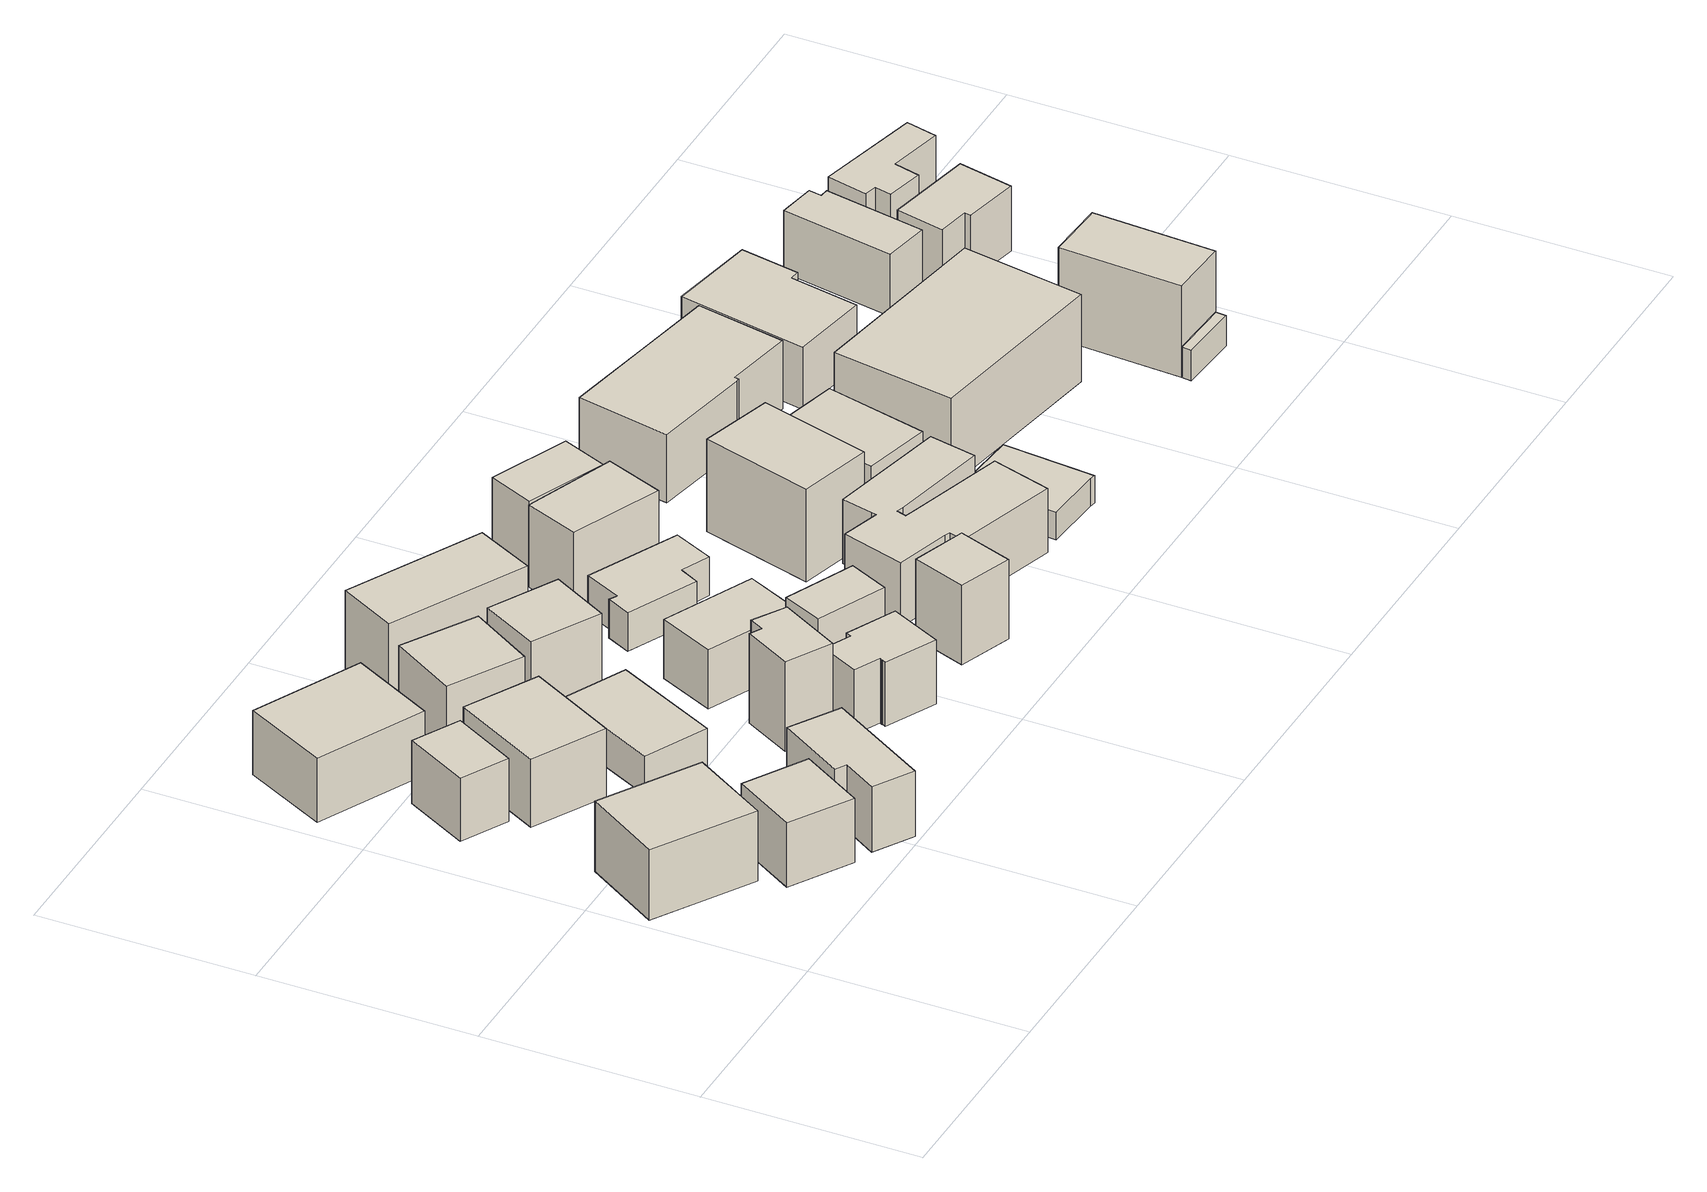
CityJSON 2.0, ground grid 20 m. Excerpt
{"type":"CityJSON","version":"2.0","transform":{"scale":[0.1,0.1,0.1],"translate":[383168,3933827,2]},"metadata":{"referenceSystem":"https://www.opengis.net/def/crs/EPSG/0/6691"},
"CityObjects":{
"building1":{"type":"Building","attributes":{"大字・町コード":"49","町・丁目コード":"3","13_区市町村コード_大字・町コード_町・丁目コード":"13111049003","多摩水系多摩川、浅川、大栗川洪水浸水想定区域（計画規模）.規模":"L1","多摩水系多摩川、浅川、大栗川洪水浸水想定区域（計画規模）.浸水ランク":"2","多摩水系多摩川、浅川、大栗川洪水浸水想定区域（計画規模）.浸水深":2.16,"多摩水系多摩川、浅川、大栗川洪水浸水想定区域（想定最大規模）.規模":"L2","多摩水系多摩川、浅川、大栗川洪水浸水想定区域（想定最大規模）.浸水ランク":"3","多摩水系多摩川、浅川、大栗川洪水浸水想定区域（想定最大規模）.浸水深":3.57,"多摩水系多摩川、浅川、大栗川洪水浸水想定区域（想定最大規模）.継続時間":13.85,"城南地区河川流域浸水予想区域（改定）（想定最大規模）.規模":"L2","城南地区河川流域浸水予想区域（改定）（想定最大規模）.浸水ランク":"1","城南地区河川流域浸水予想区域（改定）（想定最大規模）.浸水深":0.133,"measuredHeight":7.9,"BuildingDetails.buildingRoofEdgeArea":85.94,"BuildingDetails.districtsAndZonesType":"11","BuildingDetails.prefecture":"13","BuildingDetails.city":"13111","BuildingDetails.surveyYear":2016},"address":[{"country":"日本","locality":"東京都大田区東六郷三丁目"}],"geometry":[{"type":"Solid","lod":"1","boundaries":[[[[0,1,2,3]],[[2,4,5,3]],[[1,6,4,2]],[[0,7,6,1]],[[3,5,7,0]],[[4,6,7,5]]]]}]},
"building2":{"type":"Building","attributes":{"大字・町コード":"49","町・丁目コード":"3","13_区市町村コード_大字・町コード_町・丁目コード":"13111049003","多摩水系多摩川、浅川、大栗川洪水浸水想定区域（計画規模）.規模":"L1","多摩水系多摩川、浅川、大栗川洪水浸水想定区域（計画規模）.浸水ランク":"2","多摩水系多摩川、浅川、大栗川洪水浸水想定区域（計画規模）.浸水深":1.98,"多摩水系多摩川、浅川、大栗川洪水浸水想定区域（想定最大規模）.規模":"L2","多摩水系多摩川、浅川、大栗川洪水浸水想定区域（想定最大規模）.浸水ランク":"3","多摩水系多摩川、浅川、大栗川洪水浸水想定区域（想定最大規模）.浸水深":3.36,"多摩水系多摩川、浅川、大栗川洪水浸水想定区域（想定最大規模）.継続時間":13.92,"城南地区河川流域浸水予想区域（改定）（想定最大規模）.規模":"L2","城南地区河川流域浸水予想区域（改定）（想定最大規模）.浸水ランク":"1","城南地区河川流域浸水予想区域（改定）（想定最大規模）.浸水深":0.132,"measuredHeight":7,"BuildingDetails.buildingRoofEdgeArea":44.79,"BuildingDetails.districtsAndZonesType":"11","BuildingDetails.prefecture":"13","BuildingDetails.city":"13111","BuildingDetails.surveyYear":2016},"address":[{"country":"日本","locality":"東京都大田区東六郷三丁目"}],"geometry":[{"type":"Solid","lod":"1","boundaries":[[[[8,9,10,11]],[[10,12,13,11]],[[9,14,12,10]],[[8,15,14,9]],[[11,13,15,8]],[[12,14,15,13]]]]}]},
"building3":{"type":"Building","attributes":{"大字・町コード":"49","町・丁目コード":"3","13_区市町村コード_大字・町コード_町・丁目コード":"13111049003","多摩水系多摩川、浅川、大栗川洪水浸水想定区域（計画規模）.規模":"L1","多摩水系多摩川、浅川、大栗川洪水浸水想定区域（計画規模）.浸水ランク":"2","多摩水系多摩川、浅川、大栗川洪水浸水想定区域（計画規模）.浸水深":1.79,"多摩水系多摩川、浅川、大栗川洪水浸水想定区域（想定最大規模）.規模":"L2","多摩水系多摩川、浅川、大栗川洪水浸水想定区域（想定最大規模）.浸水ランク":"3","多摩水系多摩川、浅川、大栗川洪水浸水想定区域（想定最大規模）.浸水深":3.26,"多摩水系多摩川、浅川、大栗川洪水浸水想定区域（想定最大規模）.継続時間":14.42,"城南地区河川流域浸水予想区域（改定）（想定最大規模）.規模":"L2","城南地区河川流域浸水予想区域（改定）（想定最大規模）.浸水ランク":"1","城南地区河川流域浸水予想区域（改定）（想定最大規模）.浸水深":0.133,"measuredHeight":6.7,"BuildingDetails.buildingRoofEdgeArea":32.59,"BuildingDetails.districtsAndZonesType":"11","BuildingDetails.prefecture":"13","BuildingDetails.city":"13111","BuildingDetails.surveyYear":2016},"address":[{"country":"日本","locality":"東京都大田区東六郷三丁目"}],"geometry":[{"type":"Solid","lod":"1","boundaries":[[[[16,17,18,19]],[[18,20,21,19]],[[17,22,20,18]],[[16,23,22,17]],[[19,21,23,16]],[[20,22,23,21]]]]}]},
"building4":{"type":"Building","attributes":{"大字・町コード":"49","町・丁目コード":"3","13_区市町村コード_大字・町コード_町・丁目コード":"13111049003","多摩水系多摩川、浅川、大栗川洪水浸水想定区域（計画規模）.規模":"L1","多摩水系多摩川、浅川、大栗川洪水浸水想定区域（計画規模）.浸水ランク":"2","多摩水系多摩川、浅川、大栗川洪水浸水想定区域（計画規模）.浸水深":1.89,"多摩水系多摩川、浅川、大栗川洪水浸水想定区域（想定最大規模）.規模":"L2","多摩水系多摩川、浅川、大栗川洪水浸水想定区域（想定最大規模）.浸水ランク":"3","多摩水系多摩川、浅川、大栗川洪水浸水想定区域（想定最大規模）.浸水深":3.36,"多摩水系多摩川、浅川、大栗川洪水浸水想定区域（想定最大規模）.継続時間":14.42,"城南地区河川流域浸水予想区域（改定）（想定最大規模）.規模":"L2","城南地区河川流域浸水予想区域（改定）（想定最大規模）.浸水ランク":"1","城南地区河川流域浸水予想区域（改定）（想定最大規模）.浸水深":0.113,"measuredHeight":7.5,"BuildingDetails.buildingRoofEdgeArea":96.31,"BuildingDetails.districtsAndZonesType":"11","BuildingDetails.prefecture":"13","BuildingDetails.city":"13111","BuildingDetails.surveyYear":2016},"address":[{"country":"日本","locality":"東京都大田区東六郷三丁目"}],"geometry":[{"type":"Solid","lod":"1","boundaries":[[[[24,25,26,27]],[[26,28,29,27]],[[25,30,28,26]],[[24,31,30,25]],[[27,29,31,24]],[[28,30,31,29]]]]}]},
"building5":{"type":"Building","attributes":{"大字・町コード":"49","町・丁目コード":"3","13_区市町村コード_大字・町コード_町・丁目コード":"13111049003","多摩水系多摩川、浅川、大栗川洪水浸水想定区域（計画規模）.規模":"L1","多摩水系多摩川、浅川、大栗川洪水浸水想定区域（計画規模）.浸水ランク":"2","多摩水系多摩川、浅川、大栗川洪水浸水想定区域（計画規模）.浸水深":2.02,"多摩水系多摩川、浅川、大栗川洪水浸水想定区域（想定最大規模）.規模":"L2","多摩水系多摩川、浅川、大栗川洪水浸水想定区域（想定最大規模）.浸水ランク":"3","多摩水系多摩川、浅川、大栗川洪水浸水想定区域（想定最大規模）.浸水深":3.45,"多摩水系多摩川、浅川、大栗川洪水浸水想定区域（想定最大規模）.継続時間":14.48,"城南地区河川流域浸水予想区域（改定）（想定最大規模）.規模":"L2","城南地区河川流域浸水予想区域（改定）（想定最大規模）.浸水ランク":"1","城南地区河川流域浸水予想区域（改定）（想定最大規模）.浸水深":0.133,"measuredHeight":7.6,"BuildingDetails.buildingRoofEdgeArea":69.91,"BuildingDetails.districtsAndZonesType":"11","BuildingDetails.prefecture":"13","BuildingDetails.city":"13111","BuildingDetails.surveyYear":2016},"address":[{"country":"日本","locality":"東京都大田区東六郷三丁目"}],"geometry":[{"type":"Solid","lod":"1","boundaries":[[[[32,33,34,35]],[[34,36,37,35]],[[33,38,36,34]],[[32,39,38,33]],[[35,37,39,32]],[[36,38,39,37]]]]}]},
"building6":{"type":"Building","attributes":{"大字・町コード":"49","町・丁目コード":"3","13_区市町村コード_大字・町コード_町・丁目コード":"13111049003","多摩水系多摩川、浅川、大栗川洪水浸水想定区域（計画規模）.規模":"L1","多摩水系多摩川、浅川、大栗川洪水浸水想定区域（計画規模）.浸水ランク":"2","多摩水系多摩川、浅川、大栗川洪水浸水想定区域（計画規模）.浸水深":1.98,"多摩水系多摩川、浅川、大栗川洪水浸水想定区域（想定最大規模）.規模":"L2","多摩水系多摩川、浅川、大栗川洪水浸水想定区域（想定最大規模）.浸水ランク":"3","多摩水系多摩川、浅川、大栗川洪水浸水想定区域（想定最大規模）.浸水深":3.36,"多摩水系多摩川、浅川、大栗川洪水浸水想定区域（想定最大規模）.継続時間":13.92,"城南地区河川流域浸水予想区域（改定）（想定最大規模）.規模":"L2","城南地区河川流域浸水予想区域（改定）（想定最大規模）.浸水ランク":"1","城南地区河川流域浸水予想区域（改定）（想定最大規模）.浸水深":0.132,"measuredHeight":7,"BuildingDetails.buildingRoofEdgeArea":53.09,"BuildingDetails.districtsAndZonesType":"11","BuildingDetails.prefecture":"13","BuildingDetails.city":"13111","BuildingDetails.surveyYear":2016},"address":[{"country":"日本","locality":"東京都大田区東六郷三丁目"}],"geometry":[{"type":"Solid","lod":"1","boundaries":[[[[40,41,42,43,44,45]],[[44,46,47,45]],[[43,48,46,44]],[[42,49,48,43]],[[41,50,49,42]],[[40,51,50,41]],[[45,47,51,40]],[[46,48,49,50,51,47]]]]}]},
"building7":{"type":"Building","attributes":{"大字・町コード":"49","町・丁目コード":"3","13_区市町村コード_大字・町コード_町・丁目コード":"13111049003","多摩水系多摩川、浅川、大栗川洪水浸水想定区域（計画規模）.規模":"L1","多摩水系多摩川、浅川、大栗川洪水浸水想定区域（計画規模）.浸水ランク":"2","多摩水系多摩川、浅川、大栗川洪水浸水想定区域（計画規模）.浸水深":2.02,"多摩水系多摩川、浅川、大栗川洪水浸水想定区域（想定最大規模）.規模":"L2","多摩水系多摩川、浅川、大栗川洪水浸水想定区域（想定最大規模）.浸水ランク":"3","多摩水系多摩川、浅川、大栗川洪水浸水想定区域（想定最大規模）.浸水深":3.45,"多摩水系多摩川、浅川、大栗川洪水浸水想定区域（想定最大規模）.継続時間":14.48,"城南地区河川流域浸水予想区域（改定）（想定最大規模）.規模":"L2","城南地区河川流域浸水予想区域（改定）（想定最大規模）.浸水ランク":"1","城南地区河川流域浸水予想区域（改定）（想定最大規模）.浸水深":0.133,"measuredHeight":4.4,"BuildingDetails.buildingRoofEdgeArea":69.1,"BuildingDetails.districtsAndZonesType":"11","BuildingDetails.prefecture":"13","BuildingDetails.city":"13111","BuildingDetails.surveyYear":2016},"address":[{"country":"日本","locality":"東京都大田区東六郷三丁目"}],"geometry":[{"type":"Solid","lod":"1","boundaries":[[[[52,53,54,55]],[[54,56,57,55]],[[53,58,56,54]],[[52,59,58,53]],[[55,57,59,52]],[[56,58,59,57]]]]}]},
"building8":{"type":"Building","attributes":{"大字・町コード":"49","町・丁目コード":"3","13_区市町村コード_大字・町コード_町・丁目コード":"13111049003","多摩水系多摩川、浅川、大栗川洪水浸水想定区域（計画規模）.規模":"L1","多摩水系多摩川、浅川、大栗川洪水浸水想定区域（計画規模）.浸水ランク":"2","多摩水系多摩川、浅川、大栗川洪水浸水想定区域（計画規模）.浸水深":1.86,"多摩水系多摩川、浅川、大栗川洪水浸水想定区域（想定最大規模）.規模":"L2","多摩水系多摩川、浅川、大栗川洪水浸水想定区域（想定最大規模）.浸水ランク":"3","多摩水系多摩川、浅川、大栗川洪水浸水想定区域（想定最大規模）.浸水深":3.35,"多摩水系多摩川、浅川、大栗川洪水浸水想定区域（想定最大規模）.継続時間":13.7,"城南地区河川流域浸水予想区域（改定）（想定最大規模）.規模":"L2","城南地区河川流域浸水予想区域（改定）（想定最大規模）.浸水ランク":"1","城南地区河川流域浸水予想区域（改定）（想定最大規模）.浸水深":0.028,"measuredHeight":9.2,"BuildingDetails.buildingRoofEdgeArea":53.13,"BuildingDetails.districtsAndZonesType":"11","BuildingDetails.prefecture":"13","BuildingDetails.city":"13111","BuildingDetails.surveyYear":2016},"address":[{"country":"日本","locality":"東京都大田区東六郷三丁目"}],"geometry":[{"type":"Solid","lod":"1","boundaries":[[[[60,61,62,63]],[[62,64,65,63]],[[61,66,64,62]],[[60,67,66,61]],[[63,65,67,60]],[[64,66,67,65]]]]}]},
"building9":{"type":"Building","attributes":{"大字・町コード":"49","町・丁目コード":"3","13_区市町村コード_大字・町コード_町・丁目コード":"13111049003","多摩水系多摩川、浅川、大栗川洪水浸水想定区域（計画規模）.規模":"L1","多摩水系多摩川、浅川、大栗川洪水浸水想定区域（計画規模）.浸水ランク":"2","多摩水系多摩川、浅川、大栗川洪水浸水想定区域（計画規模）.浸水深":2.02,"多摩水系多摩川、浅川、大栗川洪水浸水想定区域（想定最大規模）.規模":"L2","多摩水系多摩川、浅川、大栗川洪水浸水想定区域（想定最大規模）.浸水ランク":"3","多摩水系多摩川、浅川、大栗川洪水浸水想定区域（想定最大規模）.浸水深":3.45,"多摩水系多摩川、浅川、大栗川洪水浸水想定区域（想定最大規模）.継続時間":14.48,"城南地区河川流域浸水予想区域（改定）（想定最大規模）.規模":"L2","城南地区河川流域浸水予想区域（改定）（想定最大規模）.浸水ランク":"1","城南地区河川流域浸水予想区域（改定）（想定最大規模）.浸水深":0.142,"measuredHeight":9.7,"BuildingDetails.buildingRoofEdgeArea":28.44,"BuildingDetails.districtsAndZonesType":"11","BuildingDetails.prefecture":"13","BuildingDetails.city":"13111","BuildingDetails.surveyYear":2016},"address":[{"country":"日本","locality":"東京都大田区東六郷三丁目"}],"geometry":[{"type":"Solid","lod":"1","boundaries":[[[[68,69,70,71,72,73]],[[72,74,75,73]],[[71,76,74,72]],[[70,77,76,71]],[[69,78,77,70]],[[68,79,78,69]],[[73,75,79,68]],[[74,76,77,78,79,75]]]]}]},
"building10":{"type":"Building","attributes":{"多摩水系多摩川、浅川、大栗川洪水浸水想定区域（計画規模）.規模":"L1","多摩水系多摩川、浅川、大栗川洪水浸水想定区域（計画規模）.浸水ランク":"2","多摩水系多摩川、浅川、大栗川洪水浸水想定区域（計画規模）.浸水深":1.76,"多摩水系多摩川、浅川、大栗川洪水浸水想定区域（想定最大規模）.規模":"L2","多摩水系多摩川、浅川、大栗川洪水浸水想定区域（想定最大規模）.浸水ランク":"3","多摩水系多摩川、浅川、大栗川洪水浸水想定区域（想定最大規模）.浸水深":3.25,"多摩水系多摩川、浅川、大栗川洪水浸水想定区域（想定最大規模）.継続時間":13.7,"城南地区河川流域浸水予想区域（改定）（想定最大規模）.規模":"L2","城南地区河川流域浸水予想区域（改定）（想定最大規模）.浸水ランク":"1","城南地区河川流域浸水予想区域（改定）（想定最大規模）.浸水深":0.133,"measuredHeight":8.6,"BuildingDetails.districtsAndZonesType":"11","BuildingDetails.prefecture":"13","BuildingDetails.city":"13111","BuildingDetails.surveyYear":2016},"address":[{"country":"日本","locality":"東京都大田区東六郷三丁目"}],"geometry":[{"type":"Solid","lod":"1","boundaries":[[[[80,81,82,83]],[[82,84,85,83]],[[81,86,84,82]],[[80,87,86,81]],[[83,85,87,80]],[[84,86,87,85]]]]}]},
"building11":{"type":"Building","attributes":{"大字・町コード":"49","町・丁目コード":"3","13_区市町村コード_大字・町コード_町・丁目コード":"13111049003","多摩水系多摩川、浅川、大栗川洪水浸水想定区域（計画規模）.規模":"L1","多摩水系多摩川、浅川、大栗川洪水浸水想定区域（計画規模）.浸水ランク":"2","多摩水系多摩川、浅川、大栗川洪水浸水想定区域（計画規模）.浸水深":1.86,"多摩水系多摩川、浅川、大栗川洪水浸水想定区域（想定最大規模）.規模":"L2","多摩水系多摩川、浅川、大栗川洪水浸水想定区域（想定最大規模）.浸水ランク":"3","多摩水系多摩川、浅川、大栗川洪水浸水想定区域（想定最大規模）.浸水深":3.35,"多摩水系多摩川、浅川、大栗川洪水浸水想定区域（想定最大規模）.継続時間":13.7,"城南地区河川流域浸水予想区域（改定）（想定最大規模）.規模":"L2","城南地区河川流域浸水予想区域（改定）（想定最大規模）.浸水ランク":"1","城南地区河川流域浸水予想区域（改定）（想定最大規模）.浸水深":0.028,"measuredHeight":9.2,"BuildingDetails.buildingRoofEdgeArea":83.88,"BuildingDetails.districtsAndZonesType":"11","BuildingDetails.prefecture":"13","BuildingDetails.city":"13111","BuildingDetails.surveyYear":2016},"address":[{"country":"日本","locality":"東京都大田区東六郷三丁目"}],"geometry":[{"type":"Solid","lod":"1","boundaries":[[[[88,89,90,91]],[[90,92,93,91]],[[89,94,92,90]],[[88,95,94,89]],[[91,93,95,88]],[[92,94,95,93]]]]}]},
"building12":{"type":"Building","attributes":{"大字・町コード":"49","町・丁目コード":"3","13_区市町村コード_大字・町コード_町・丁目コード":"13111049003","多摩水系多摩川、浅川、大栗川洪水浸水想定区域（計画規模）.規模":"L1","多摩水系多摩川、浅川、大栗川洪水浸水想定区域（計画規模）.浸水ランク":"2","多摩水系多摩川、浅川、大栗川洪水浸水想定区域（計画規模）.浸水深":1.92,"多摩水系多摩川、浅川、大栗川洪水浸水想定区域（想定最大規模）.規模":"L2","多摩水系多摩川、浅川、大栗川洪水浸水想定区域（想定最大規模）.浸水ランク":"3","多摩水系多摩川、浅川、大栗川洪水浸水想定区域（想定最大規模）.浸水深":3.35,"多摩水系多摩川、浅川、大栗川洪水浸水想定区域（想定最大規模）.継続時間":14.48,"城南地区河川流域浸水予想区域（改定）（想定最大規模）.規模":"L2","城南地区河川流域浸水予想区域（改定）（想定最大規模）.浸水ランク":"1","城南地区河川流域浸水予想区域（改定）（想定最大規模）.浸水深":0.142,"measuredHeight":6.8,"BuildingDetails.buildingRoofEdgeArea":38.72,"BuildingDetails.districtsAndZonesType":"11","BuildingDetails.prefecture":"13","BuildingDetails.city":"13111","BuildingDetails.surveyYear":2016},"address":[{"country":"日本","locality":"東京都大田区東六郷三丁目"}],"geometry":[{"type":"Solid","lod":"1","boundaries":[[[[96,97,98,99,100,101,102,103,104,105]],[[104,106,107,105]],[[103,108,106,104]],[[102,109,108,103]],[[101,110,109,102]],[[100,111,110,101]],[[99,112,111,100]],[[98,113,112,99]],[[97,114,113,98]],[[96,115,114,97]],[[105,107,115,96]],[[106,108,109,110,111,112,113,114,115,107]]]]}]},
"building13":{"type":"Building","attributes":{"大字・町コード":"49","町・丁目コード":"3","13_区市町村コード_大字・町コード_町・丁目コード":"13111049003","多摩水系多摩川、浅川、大栗川洪水浸水想定区域（計画規模）.規模":"L1","多摩水系多摩川、浅川、大栗川洪水浸水想定区域（計画規模）.浸水ランク":"2","多摩水系多摩川、浅川、大栗川洪水浸水想定区域（計画規模）.浸水深":1.92,"多摩水系多摩川、浅川、大栗川洪水浸水想定区域（想定最大規模）.規模":"L2","多摩水系多摩川、浅川、大栗川洪水浸水想定区域（想定最大規模）.浸水ランク":"3","多摩水系多摩川、浅川、大栗川洪水浸水想定区域（想定最大規模）.浸水深":3.35,"多摩水系多摩川、浅川、大栗川洪水浸水想定区域（想定最大規模）.継続時間":14.48,"城南地区河川流域浸水予想区域（改定）（想定最大規模）.規模":"L2","城南地区河川流域浸水予想区域（改定）（想定最大規模）.浸水ランク":"1","城南地区河川流域浸水予想区域（改定）（想定最大規模）.浸水深":0.142,"measuredHeight":6.2,"BuildingDetails.buildingRoofEdgeArea":53.52,"BuildingDetails.districtsAndZonesType":"11","BuildingDetails.prefecture":"13","BuildingDetails.city":"13111","BuildingDetails.surveyYear":2016},"address":[{"country":"日本","locality":"東京都大田区東六郷三丁目"}],"geometry":[{"type":"Solid","lod":"1","boundaries":[[[[116,117,118,119]],[[118,120,121,119]],[[117,122,120,118]],[[116,123,122,117]],[[119,121,123,116]],[[120,122,123,121]]]]}]},
"building14":{"type":"Building","attributes":{"大字・町コード":"49","町・丁目コード":"3","13_区市町村コード_大字・町コード_町・丁目コード":"13111049003","多摩水系多摩川、浅川、大栗川洪水浸水想定区域（計画規模）.規模":"L1","多摩水系多摩川、浅川、大栗川洪水浸水想定区域（計画規模）.浸水ランク":"2","多摩水系多摩川、浅川、大栗川洪水浸水想定区域（計画規模）.浸水深":2.02,"多摩水系多摩川、浅川、大栗川洪水浸水想定区域（想定最大規模）.規模":"L2","多摩水系多摩川、浅川、大栗川洪水浸水想定区域（想定最大規模）.浸水ランク":"3","多摩水系多摩川、浅川、大栗川洪水浸水想定区域（想定最大規模）.浸水深":3.45,"多摩水系多摩川、浅川、大栗川洪水浸水想定区域（想定最大規模）.継続時間":14.48,"城南地区河川流域浸水予想区域（改定）（想定最大規模）.規模":"L2","城南地区河川流域浸水予想区域（改定）（想定最大規模）.浸水ランク":"1","城南地区河川流域浸水予想区域（改定）（想定最大規模）.浸水深":0.142,"measuredHeight":9,"BuildingDetails.buildingRoofEdgeArea":28.65,"BuildingDetails.districtsAndZonesType":"11","BuildingDetails.prefecture":"13","BuildingDetails.city":"13111","BuildingDetails.surveyYear":2016},"address":[{"country":"日本","locality":"東京都大田区東六郷三丁目"}],"geometry":[{"type":"Solid","lod":"1","boundaries":[[[[124,125,126,127]],[[126,128,129,127]],[[125,130,128,126]],[[124,131,130,125]],[[127,129,131,124]],[[128,130,131,129]]]]}]},
"building15":{"type":"Building","attributes":{"多摩水系多摩川、浅川、大栗川洪水浸水想定区域（計画規模）.規模":"L1","多摩水系多摩川、浅川、大栗川洪水浸水想定区域（計画規模）.浸水ランク":"2","多摩水系多摩川、浅川、大栗川洪水浸水想定区域（計画規模）.浸水深":1.93,"多摩水系多摩川、浅川、大栗川洪水浸水想定区域（想定最大規模）.規模":"L2","多摩水系多摩川、浅川、大栗川洪水浸水想定区域（想定最大規模）.浸水ランク":"3","多摩水系多摩川、浅川、大栗川洪水浸水想定区域（想定最大規模）.浸水深":3.34,"多摩水系多摩川、浅川、大栗川洪水浸水想定区域（想定最大規模）.継続時間":14.07,"城南地区河川流域浸水予想区域（改定）（想定最大規模）.規模":"L2","城南地区河川流域浸水予想区域（改定）（想定最大規模）.浸水ランク":"1","城南地区河川流域浸水予想区域（改定）（想定最大規模）.浸水深":0.142,"measuredHeight":9.1,"BuildingDetails.districtsAndZonesType":"11","BuildingDetails.prefecture":"13","BuildingDetails.city":"13111","BuildingDetails.surveyYear":2016},"address":[{"country":"日本","locality":"東京都大田区東六郷三丁目"}],"geometry":[{"type":"Solid","lod":"1","boundaries":[[[[132,133,134,135]],[[134,136,137,135]],[[133,138,136,134]],[[132,139,138,133]],[[135,137,139,132]],[[136,138,139,137]]]]}]},
"building16":{"type":"Building","attributes":{"大字・町コード":"49","町・丁目コード":"3","13_区市町村コード_大字・町コード_町・丁目コード":"13111049003","多摩水系多摩川、浅川、大栗川洪水浸水想定区域（計画規模）.規模":"L1","多摩水系多摩川、浅川、大栗川洪水浸水想定区域（計画規模）.浸水ランク":"2","多摩水系多摩川、浅川、大栗川洪水浸水想定区域（計画規模）.浸水深":1.86,"多摩水系多摩川、浅川、大栗川洪水浸水想定区域（想定最大規模）.規模":"L2","多摩水系多摩川、浅川、大栗川洪水浸水想定区域（想定最大規模）.浸水ランク":"3","多摩水系多摩川、浅川、大栗川洪水浸水想定区域（想定最大規模）.浸水深":3.35,"多摩水系多摩川、浅川、大栗川洪水浸水想定区域（想定最大規模）.継続時間":13.7,"城南地区河川流域浸水予想区域（改定）（想定最大規模）.規模":"L2","城南地区河川流域浸水予想区域（改定）（想定最大規模）.浸水ランク":"1","城南地区河川流域浸水予想区域（改定）（想定最大規模）.浸水深":0.07,"measuredHeight":4.2,"BuildingDetails.buildingRoofEdgeArea":53.71,"BuildingDetails.districtsAndZonesType":"11","BuildingDetails.prefecture":"13","BuildingDetails.city":"13111","BuildingDetails.surveyYear":2016},"address":[{"country":"日本","locality":"東京都大田区東六郷三丁目"}],"geometry":[{"type":"Solid","lod":"1","boundaries":[[[[140,141,142,143,144,145,146,147]],[[146,148,149,147]],[[145,150,148,146]],[[144,151,150,145]],[[143,152,151,144]],[[142,153,152,143]],[[141,154,153,142]],[[140,155,154,141]],[[147,149,155,140]],[[148,150,151,152,153,154,155,149]]]]}]},
"building17":{"type":"Building","attributes":{"大字・町コード":"49","町・丁目コード":"3","13_区市町村コード_大字・町コード_町・丁目コード":"13111049003","多摩水系多摩川、浅川、大栗川洪水浸水想定区域（計画規模）.規模":"L1","多摩水系多摩川、浅川、大栗川洪水浸水想定区域（計画規模）.浸水ランク":"2","多摩水系多摩川、浅川、大栗川洪水浸水想定区域（計画規模）.浸水深":1.75,"多摩水系多摩川、浅川、大栗川洪水浸水想定区域（想定最大規模）.規模":"L2","多摩水系多摩川、浅川、大栗川洪水浸水想定区域（想定最大規模）.浸水ランク":"3","多摩水系多摩川、浅川、大栗川洪水浸水想定区域（想定最大規模）.浸水深":3.22,"多摩水系多摩川、浅川、大栗川洪水浸水想定区域（想定最大規模）.継続時間":14.22,"城南地区河川流域浸水予想区域（改定）（想定最大規模）.規模":"L2","城南地区河川流域浸水予想区域（改定）（想定最大規模）.浸水ランク":"1","城南地区河川流域浸水予想区域（改定）（想定最大規模）.浸水深":0.116,"measuredHeight":9.4,"BuildingDetails.buildingRoofEdgeArea":50.68,"BuildingDetails.districtsAndZonesType":"11","BuildingDetails.prefecture":"13","BuildingDetails.city":"13111","BuildingDetails.surveyYear":2016},"address":[{"country":"日本","locality":"東京都大田区東六郷三丁目"}],"geometry":[{"type":"Solid","lod":"1","boundaries":[[[[156,157,158,159]],[[158,160,161,159]],[[157,162,160,158]],[[156,163,162,157]],[[159,161,163,156]],[[160,162,163,161]]]]}]},
"building18":{"type":"Building","attributes":{"多摩水系多摩川、浅川、大栗川洪水浸水想定区域（計画規模）.規模":"L1","多摩水系多摩川、浅川、大栗川洪水浸水想定区域（計画規模）.浸水ランク":"2","多摩水系多摩川、浅川、大栗川洪水浸水想定区域（計画規模）.浸水深":1.85,"多摩水系多摩川、浅川、大栗川洪水浸水想定区域（想定最大規模）.規模":"L2","多摩水系多摩川、浅川、大栗川洪水浸水想定区域（想定最大規模）.浸水ランク":"3","多摩水系多摩川、浅川、大栗川洪水浸水想定区域（想定最大規模）.浸水深":3.32,"多摩水系多摩川、浅川、大栗川洪水浸水想定区域（想定最大規模）.継続時間":14.22,"城南地区河川流域浸水予想区域（改定）（想定最大規模）.規模":"L2","城南地区河川流域浸水予想区域（改定）（想定最大規模）.浸水ランク":"1","城南地区河川流域浸水予想区域（改定）（想定最大規模）.浸水深":0.116,"measuredHeight":8.9,"BuildingDetails.districtsAndZonesType":"11","BuildingDetails.prefecture":"13","BuildingDetails.city":"13111","BuildingDetails.surveyYear":2016},"address":[{"country":"日本","locality":"東京都大田区東六郷三丁目"}],"geometry":[{"type":"Solid","lod":"1","boundaries":[[[[164,165,166,167]],[[166,168,169,167]],[[165,170,168,166]],[[164,171,170,165]],[[167,169,171,164]],[[168,170,171,169]]]]}]},
"building19":{"type":"Building","attributes":{"大字・町コード":"49","町・丁目コード":"3","13_区市町村コード_大字・町コード_町・丁目コード":"13111049003","多摩水系多摩川、浅川、大栗川洪水浸水想定区域（計画規模）.規模":"L1","多摩水系多摩川、浅川、大栗川洪水浸水想定区域（計画規模）.浸水ランク":"2","多摩水系多摩川、浅川、大栗川洪水浸水想定区域（計画規模）.浸水深":1.83,"多摩水系多摩川、浅川、大栗川洪水浸水想定区域（想定最大規模）.規模":"L2","多摩水系多摩川、浅川、大栗川洪水浸水想定区域（想定最大規模）.浸水ランク":"3","多摩水系多摩川、浅川、大栗川洪水浸水想定区域（想定最大規模）.浸水深":3.24,"多摩水系多摩川、浅川、大栗川洪水浸水想定区域（想定最大規模）.継続時間":14.07,"城南地区河川流域浸水予想区域（改定）（想定最大規模）.規模":"L2","城南地区河川流域浸水予想区域（改定）（想定最大規模）.浸水ランク":"1","城南地区河川流域浸水予想区域（改定）（想定最大規模）.浸水深":0.116,"measuredHeight":6.9,"BuildingDetails.buildingRoofEdgeArea":144.14,"BuildingDetails.districtsAndZonesType":"11","BuildingDetails.prefecture":"13","BuildingDetails.city":"13111","BuildingDetails.surveyYear":2016},"address":[{"country":"日本","locality":"東京都大田区東六郷三丁目"}],"geometry":[{"type":"Solid","lod":"1","boundaries":[[[[172,173,174,175,176,177,178,179,180,181,182,183,184,185,186,187]],[[186,188,189,187]],[[185,190,188,186]],[[184,191,190,185]],[[183,192,191,184]],[[182,193,192,183]],[[181,194,193,182]],[[180,195,194,181]],[[179,196,195,180]],[[178,197,196,179]],[[177,198,197,178]],[[176,199,198,177]],[[175,200,199,176]],[[174,201,200,175]],[[173,202,201,174]],[[172,203,202,173]],[[187,189,203,172]],[[188,190,191,192,193,194,195,196,197,198,199,200,201,202,203,189]]]]}]},
"building20":{"type":"Building","attributes":{"多摩水系多摩川、浅川、大栗川洪水浸水想定区域（計画規模）.規模":"L1","多摩水系多摩川、浅川、大栗川洪水浸水想定区域（計画規模）.浸水ランク":"2","多摩水系多摩川、浅川、大栗川洪水浸水想定区域（計画規模）.浸水深":2.03,"多摩水系多摩川、浅川、大栗川洪水浸水想定区域（想定最大規模）.規模":"L2","多摩水系多摩川、浅川、大栗川洪水浸水想定区域（想定最大規模）.浸水ランク":"3","多摩水系多摩川、浅川、大栗川洪水浸水想定区域（想定最大規模）.浸水深":3.44,"多摩水系多摩川、浅川、大栗川洪水浸水想定区域（想定最大規模）.継続時間":14.07,"城南地区河川流域浸水予想区域（改定）（想定最大規模）.規模":"L2","城南地区河川流域浸水予想区域（改定）（想定最大規模）.浸水ランク":"1","城南地区河川流域浸水予想区域（改定）（想定最大規模）.浸水深":0.116,"measuredHeight":9.6,"BuildingDetails.districtsAndZonesType":"11","BuildingDetails.prefecture":"13","BuildingDetails.city":"13111","BuildingDetails.surveyYear":2016},"address":[{"country":"日本","locality":"東京都大田区東六郷三丁目"}],"geometry":[{"type":"Solid","lod":"1","boundaries":[[[[204,205,206,207]],[[206,208,209,207]],[[205,210,208,206]],[[204,211,210,205]],[[207,209,211,204]],[[208,210,211,209]]]]}]},
"building21":{"type":"Building","attributes":{"大字・町コード":"49","町・丁目コード":"3","13_区市町村コード_大字・町コード_町・丁目コード":"13111049003","多摩水系多摩川、浅川、大栗川洪水浸水想定区域（計画規模）.規模":"L1","多摩水系多摩川、浅川、大栗川洪水浸水想定区域（計画規模）.浸水ランク":"2","多摩水系多摩川、浅川、大栗川洪水浸水想定区域（計画規模）.浸水深":1.73,"多摩水系多摩川、浅川、大栗川洪水浸水想定区域（想定最大規模）.規模":"L2","多摩水系多摩川、浅川、大栗川洪水浸水想定区域（想定最大規模）.浸水ランク":"3","多摩水系多摩川、浅川、大栗川洪水浸水想定区域（想定最大規模）.浸水深":3.14,"多摩水系多摩川、浅川、大栗川洪水浸水想定区域（想定最大規模）.継続時間":14.07,"城南地区河川流域浸水予想区域（改定）（想定最大規模）.規模":"L2","城南地区河川流域浸水予想区域（改定）（想定最大規模）.浸水ランク":"1","城南地区河川流域浸水予想区域（改定）（想定最大規模）.浸水深":0.116,"measuredHeight":2.7,"BuildingDetails.buildingRoofEdgeArea":52.99,"BuildingDetails.districtsAndZonesType":"11","BuildingDetails.prefecture":"13","BuildingDetails.city":"13111","BuildingDetails.surveyYear":2016},"address":[{"country":"日本","locality":"東京都大田区東六郷三丁目"}],"geometry":[{"type":"Solid","lod":"1","boundaries":[[[[212,213,214,215,216,217]],[[216,218,219,217]],[[215,220,218,216]],[[214,221,220,215]],[[213,222,221,214]],[[212,223,222,213]],[[217,219,223,212]],[[218,220,221,222,223,219]]]]}]},
"building22":{"type":"Building","attributes":{"大字・町コード":"49","町・丁目コード":"3","13_区市町村コード_大字・町コード_町・丁目コード":"13111049003","多摩水系多摩川、浅川、大栗川洪水浸水想定区域（計画規模）.規模":"L1","多摩水系多摩川、浅川、大栗川洪水浸水想定区域（計画規模）.浸水ランク":"2","多摩水系多摩川、浅川、大栗川洪水浸水想定区域（計画規模）.浸水深":1.93,"多摩水系多摩川、浅川、大栗川洪水浸水想定区域（想定最大規模）.規模":"L2","多摩水系多摩川、浅川、大栗川洪水浸水想定区域（想定最大規模）.浸水ランク":"3","多摩水系多摩川、浅川、大栗川洪水浸水想定区域（想定最大規模）.浸水深":3.34,"多摩水系多摩川、浅川、大栗川洪水浸水想定区域（想定最大規模）.継続時間":14.07,"城南地区河川流域浸水予想区域（改定）（想定最大規模）.規模":"L2","城南地区河川流域浸水予想区域（改定）（想定最大規模）.浸水ランク":"1","城南地区河川流域浸水予想区域（改定）（想定最大規模）.浸水深":0.116,"measuredHeight":6.4,"BuildingDetails.buildingRoofEdgeArea":63.48,"BuildingDetails.districtsAndZonesType":"11","BuildingDetails.prefecture":"13","BuildingDetails.city":"13111","BuildingDetails.surveyYear":2016},"address":[{"country":"日本","locality":"東京都大田区東六郷三丁目"}],"geometry":[{"type":"Solid","lod":"1","boundaries":[[[[224,225,226,227]],[[226,228,229,227]],[[225,230,228,226]],[[224,231,230,225]],[[227,229,231,224]],[[228,230,231,229]]]]}]},
"building23":{"type":"Building","attributes":{"大字・町コード":"49","町・丁目コード":"3","13_区市町村コード_大字・町コード_町・丁目コード":"13111049003","多摩水系多摩川、浅川、大栗川洪水浸水想定区域（計画規模）.規模":"L1","多摩水系多摩川、浅川、大栗川洪水浸水想定区域（計画規模）.浸水ランク":"2","多摩水系多摩川、浅川、大栗川洪水浸水想定区域（計画規模）.浸水深":1.85,"多摩水系多摩川、浅川、大栗川洪水浸水想定区域（想定最大規模）.規模":"L2","多摩水系多摩川、浅川、大栗川洪水浸水想定区域（想定最大規模）.浸水ランク":"3","多摩水系多摩川、浅川、大栗川洪水浸水想定区域（想定最大規模）.浸水深":3.32,"多摩水系多摩川、浅川、大栗川洪水浸水想定区域（想定最大規模）.継続時間":14.22,"城南地区河川流域浸水予想区域（改定）（想定最大規模）.規模":"L2","城南地区河川流域浸水予想区域（改定）（想定最大規模）.浸水ランク":"1","城南地区河川流域浸水予想区域（改定）（想定最大規模）.浸水深":0.116,"measuredHeight":7.5,"BuildingDetails.buildingRoofEdgeArea":142.65,"BuildingDetails.districtsAndZonesType":"11","BuildingDetails.prefecture":"13","BuildingDetails.city":"13111","BuildingDetails.surveyYear":2016},"address":[{"country":"日本","locality":"東京都大田区東六郷三丁目"}],"geometry":[{"type":"Solid","lod":"1","boundaries":[[[[232,233,234,235,236,237,238,239]],[[238,240,241,239]],[[237,242,240,238]],[[236,243,242,237]],[[235,244,243,236]],[[234,245,244,235]],[[233,246,245,234]],[[232,247,246,233]],[[239,241,247,232]],[[240,242,243,244,245,246,247,241]]]]}]},
"building24":{"type":"Building","attributes":{"大字・町コード":"49","町・丁目コード":"3","13_区市町村コード_大字・町コード_町・丁目コード":"13111049003","多摩水系多摩川、浅川、大栗川洪水浸水想定区域（計画規模）.規模":"L1","多摩水系多摩川、浅川、大栗川洪水浸水想定区域（計画規模）.浸水ランク":"2","多摩水系多摩川、浅川、大栗川洪水浸水想定区域（計画規模）.浸水深":1.93,"多摩水系多摩川、浅川、大栗川洪水浸水想定区域（想定最大規模）.規模":"L2","多摩水系多摩川、浅川、大栗川洪水浸水想定区域（想定最大規模）.浸水ランク":"3","多摩水系多摩川、浅川、大栗川洪水浸水想定区域（想定最大規模）.浸水深":3.32,"多摩水系多摩川、浅川、大栗川洪水浸水想定区域（想定最大規模）.継続時間":13.33,"城南地区河川流域浸水予想区域（改定）（想定最大規模）.規模":"L2","城南地区河川流域浸水予想区域（改定）（想定最大規模）.浸水ランク":"1","城南地区河川流域浸水予想区域（改定）（想定最大規模）.浸水深":0.092,"measuredHeight":8.6,"BuildingDetails.buildingRoofEdgeArea":211.47,"BuildingDetails.districtsAndZonesType":"11","BuildingDetails.prefecture":"13","BuildingDetails.city":"13111","BuildingDetails.surveyYear":2016},"address":[{"country":"日本","locality":"東京都大田区東六郷三丁目"}],"geometry":[{"type":"Solid","lod":"1","boundaries":[[[[248,249,250,251]],[[250,252,253,251]],[[249,254,252,250]],[[248,255,254,249]],[[251,253,255,248]],[[252,254,255,253]]]]}]},
"building25":{"type":"Building","attributes":{"大字・町コード":"49","町・丁目コード":"3","13_区市町村コード_大字・町コード_町・丁目コード":"13111049003","多摩水系多摩川、浅川、大栗川洪水浸水想定区域（計画規模）.規模":"L1","多摩水系多摩川、浅川、大栗川洪水浸水想定区域（計画規模）.浸水ランク":"2","多摩水系多摩川、浅川、大栗川洪水浸水想定区域（計画規模）.浸水深":1.84,"多摩水系多摩川、浅川、大栗川洪水浸水想定区域（想定最大規模）.規模":"L2","多摩水系多摩川、浅川、大栗川洪水浸水想定区域（想定最大規模）.浸水ランク":"3","多摩水系多摩川、浅川、大栗川洪水浸水想定区域（想定最大規模）.浸水深":3.31,"多摩水系多摩川、浅川、大栗川洪水浸水想定区域（想定最大規模）.継続時間":13.98,"城南地区河川流域浸水予想区域（改定）（想定最大規模）.規模":"L2","城南地区河川流域浸水予想区域（改定）（想定最大規模）.浸水ランク":"1","城南地区河川流域浸水予想区域（改定）（想定最大規模）.浸水深":0.108,"measuredHeight":6.8,"BuildingDetails.buildingRoofEdgeArea":96.16,"BuildingDetails.districtsAndZonesType":"11","BuildingDetails.prefecture":"13","BuildingDetails.city":"13111","BuildingDetails.surveyYear":2016},"address":[{"country":"日本","locality":"東京都大田区東六郷三丁目"}],"geometry":[{"type":"Solid","lod":"1","boundaries":[[[[256,257,258,259,260,261]],[[260,262,263,261]],[[259,264,262,260]],[[258,265,264,259]],[[257,266,265,258]],[[256,267,266,257]],[[261,263,267,256]],[[262,264,265,266,267,263]]]]}]},
"building26":{"type":"Building","attributes":{"大字・町コード":"49","町・丁目コード":"3","13_区市町村コード_大字・町コード_町・丁目コード":"13111049003","多摩水系多摩川、浅川、大栗川洪水浸水想定区域（計画規模）.規模":"L1","多摩水系多摩川、浅川、大栗川洪水浸水想定区域（計画規模）.浸水ランク":"2","多摩水系多摩川、浅川、大栗川洪水浸水想定区域（計画規模）.浸水深":1.93,"多摩水系多摩川、浅川、大栗川洪水浸水想定区域（想定最大規模）.規模":"L2","多摩水系多摩川、浅川、大栗川洪水浸水想定区域（想定最大規模）.浸水ランク":"3","多摩水系多摩川、浅川、大栗川洪水浸水想定区域（想定最大規模）.浸水深":3.32,"多摩水系多摩川、浅川、大栗川洪水浸水想定区域（想定最大規模）.継続時間":13.33,"城南地区河川流域浸水予想区域（改定）（想定最大規模）.規模":"L2","城南地区河川流域浸水予想区域（改定）（想定最大規模）.浸水ランク":"1","城南地区河川流域浸水予想区域（改定）（想定最大規模）.浸水深":0.05,"measuredHeight":9.9,"BuildingDetails.buildingRoofEdgeArea":5.36,"BuildingDetails.districtsAndZonesType":"11","BuildingDetails.prefecture":"13","BuildingDetails.city":"13111","BuildingDetails.surveyYear":2016},"address":[{"country":"日本","locality":"東京都大田区東六郷三丁目"}],"geometry":[{"type":"Solid","lod":"1","boundaries":[[[[268,269,270,271]],[[270,272,273,271]],[[269,274,272,270]],[[268,275,274,269]],[[271,273,275,268]],[[272,274,275,273]]]]}]},
"building27":{"type":"Building","attributes":{"大字・町コード":"49","町・丁目コード":"3","13_区市町村コード_大字・町コード_町・丁目コード":"13111049003","多摩水系多摩川、浅川、大栗川洪水浸水想定区域（計画規模）.規模":"L1","多摩水系多摩川、浅川、大栗川洪水浸水想定区域（計画規模）.浸水ランク":"2","多摩水系多摩川、浅川、大栗川洪水浸水想定区域（計画規模）.浸水深":1.93,"多摩水系多摩川、浅川、大栗川洪水浸水想定区域（想定最大規模）.規模":"L2","多摩水系多摩川、浅川、大栗川洪水浸水想定区域（想定最大規模）.浸水ランク":"3","多摩水系多摩川、浅川、大栗川洪水浸水想定区域（想定最大規模）.浸水深":3.32,"多摩水系多摩川、浅川、大栗川洪水浸水想定区域（想定最大規模）.継続時間":13.33,"城南地区河川流域浸水予想区域（改定）（想定最大規模）.規模":"L2","城南地区河川流域浸水予想区域（改定）（想定最大規模）.浸水ランク":"1","城南地区河川流域浸水予想区域（改定）（想定最大規模）.浸水深":0.092,"measuredHeight":9.7,"BuildingDetails.buildingRoofEdgeArea":65.42,"BuildingDetails.districtsAndZonesType":"11","BuildingDetails.prefecture":"13","BuildingDetails.city":"13111","BuildingDetails.surveyYear":2016},"address":[{"country":"日本","locality":"東京都大田区東六郷三丁目"}],"geometry":[{"type":"Solid","lod":"1","boundaries":[[[[271,270,276,277]],[[276,278,279,277]],[[270,280,278,276]],[[271,281,280,270]],[[277,279,281,271]],[[278,280,281,279]]]]}]},
"building28":{"type":"Building","attributes":{"大字・町コード":"49","町・丁目コード":"3","13_区市町村コード_大字・町コード_町・丁目コード":"13111049003","多摩水系多摩川、浅川、大栗川洪水浸水想定区域（計画規模）.規模":"L1","多摩水系多摩川、浅川、大栗川洪水浸水想定区域（計画規模）.浸水ランク":"2","多摩水系多摩川、浅川、大栗川洪水浸水想定区域（計画規模）.浸水深":1.74,"多摩水系多摩川、浅川、大栗川洪水浸水想定区域（想定最大規模）.規模":"L2","多摩水系多摩川、浅川、大栗川洪水浸水想定区域（想定最大規模）.浸水ランク":"3","多摩水系多摩川、浅川、大栗川洪水浸水想定区域（想定最大規模）.浸水深":3.21,"多摩水系多摩川、浅川、大栗川洪水浸水想定区域（想定最大規模）.継続時間":13.98,"城南地区河川流域浸水予想区域（改定）（想定最大規模）.規模":"L2","城南地区河川流域浸水予想区域（改定）（想定最大規模）.浸水ランク":"1","城南地区河川流域浸水予想区域（改定）（想定最大規模）.浸水深":0.088,"measuredHeight":7.6,"BuildingDetails.buildingRoofEdgeArea":45.21,"BuildingDetails.districtsAndZonesType":"11","BuildingDetails.prefecture":"13","BuildingDetails.city":"13111","BuildingDetails.surveyYear":2016},"address":[{"country":"日本","locality":"東京都大田区東六郷三丁目"}],"geometry":[{"type":"Solid","lod":"1","boundaries":[[[[282,283,284,285,286,287]],[[286,288,289,287]],[[285,290,288,286]],[[284,291,290,285]],[[283,292,291,284]],[[282,293,292,283]],[[287,289,293,282]],[[288,290,291,292,293,289]]]]}]},
"building29":{"type":"Building","attributes":{"大字・町コード":"49","町・丁目コード":"3","13_区市町村コード_大字・町コード_町・丁目コード":"13111049003","多摩水系多摩川、浅川、大栗川洪水浸水想定区域（計画規模）.規模":"L1","多摩水系多摩川、浅川、大栗川洪水浸水想定区域（計画規模）.浸水ランク":"2","多摩水系多摩川、浅川、大栗川洪水浸水想定区域（計画規模）.浸水深":1.84,"多摩水系多摩川、浅川、大栗川洪水浸水想定区域（想定最大規模）.規模":"L2","多摩水系多摩川、浅川、大栗川洪水浸水想定区域（想定最大規模）.浸水ランク":"3","多摩水系多摩川、浅川、大栗川洪水浸水想定区域（想定最大規模）.浸水深":3.31,"多摩水系多摩川、浅川、大栗川洪水浸水想定区域（想定最大規模）.継続時間":13.98,"城南地区河川流域浸水予想区域（改定）（想定最大規模）.規模":"L2","城南地区河川流域浸水予想区域（改定）（想定最大規模）.浸水ランク":"1","城南地区河川流域浸水予想区域（改定）（想定最大規模）.浸水深":0.092,"measuredHeight":7.3,"BuildingDetails.buildingRoofEdgeArea":41.81,"BuildingDetails.districtsAndZonesType":"11","BuildingDetails.prefecture":"13","BuildingDetails.city":"13111","BuildingDetails.surveyYear":2016},"address":[{"country":"日本","locality":"東京都大田区東六郷三丁目"}],"geometry":[{"type":"Solid","lod":"1","boundaries":[[[[294,295,296,297,298,299]],[[298,300,301,299]],[[297,302,300,298]],[[296,303,302,297]],[[295,304,303,296]],[[294,305,304,295]],[[299,301,305,294]],[[300,302,303,304,305,301]]]]}]},
"building30":{"type":"Building","attributes":{"大字・町コード":"49","町・丁目コード":"3","13_区市町村コード_大字・町コード_町・丁目コード":"13111049003","多摩水系多摩川、浅川、大栗川洪水浸水想定区域（計画規模）.規模":"L1","多摩水系多摩川、浅川、大栗川洪水浸水想定区域（計画規模）.浸水ランク":"2","多摩水系多摩川、浅川、大栗川洪水浸水想定区域（計画規模）.浸水深":1.84,"多摩水系多摩川、浅川、大栗川洪水浸水想定区域（想定最大規模）.規模":"L2","多摩水系多摩川、浅川、大栗川洪水浸水想定区域（想定最大規模）.浸水ランク":"3","多摩水系多摩川、浅川、大栗川洪水浸水想定区域（想定最大規模）.浸水深":3.31,"多摩水系多摩川、浅川、大栗川洪水浸水想定区域（想定最大規模）.継続時間":13.98,"城南地区河川流域浸水予想区域（改定）（想定最大規模）.規模":"L2","城南地区河川流域浸水予想区域（改定）（想定最大規模）.浸水ランク":"1","城南地区河川流域浸水予想区域（改定）（想定最大規模）.浸水深":0.17,"measuredHeight":8.3,"BuildingDetails.buildingRoofEdgeArea":40.44,"BuildingDetails.districtsAndZonesType":"11","BuildingDetails.prefecture":"13","BuildingDetails.city":"13111","BuildingDetails.surveyYear":2016},"address":[{"country":"日本","locality":"東京都大田区東六郷三丁目"}],"geometry":[{"type":"Solid","lod":"1","boundaries":[[[[306,307,308,309,310,311,312,313]],[[312,314,315,313]],[[311,316,314,312]],[[310,317,316,311]],[[309,318,317,310]],[[308,319,318,309]],[[307,320,319,308]],[[306,321,320,307]],[[313,315,321,306]],[[314,316,317,318,319,320,321,315]]]]}]}
},
"vertices":[
[98,92,5],[9,147,5],[53,217,5],[141,163,5],[53,217,74],[141,163,74],[9,147,74],[98,92,74],
[156,33,5],[100,67,5],[135,125,5],[191,91,5],[135,125,68],[191,91,68],[100,67,68],[156,33,68],
[87,311,5],[44,334,5],[76,393,5],[119,370,5],[76,393,67],[119,370,67],[44,334,67],[87,311,67],
[117,401,5],[18,450,5],[57,527,5],[157,478,5],[57,527,68],[157,478,68],[18,450,68],[117,401,68],
[153,255,5],[87,291,5],[131,373,5],[197,337,5],[131,373,72],[197,337,72],[87,291,72],[153,255,72],
[211,5,5],[175,27,5],[195,59,5],[185,65,5],[222,126,5],[267,98,5],[222,126,69],[267,98,69],[185,65,69],[195,59,69],[175,27,69],[211,5,69],
[227,200,5],[169,228,5],[216,324,5],[274,296,5],[216,324,43],[274,296,43],[169,228,43],[227,200,43],
[204,353,5],[138,392,5],[174,452,5],[240,412,5],[174,452,82],[240,412,82],[138,392,82],[204,353,82],
[314,129,6],[273,152,6],[297,196,6],[308,190,6],[315,203,6],[345,185,6],[315,203,94],[345,185,94],[308,190,94],[297,196,94],[273,152,94],[314,129,94],
[308,373,5],[279,320,5],[217,354,5],[246,407,5],[217,354,88],[246,407,88],[279,320,88],[308,373,88],
[309,401,5],[185,466,5],[213,519,5],[336,455,5],[213,519,92],[336,455,92],[185,466,92],[309,401,92],
[366,142,5],[412,120,5],[389,72,5],[342,95,5],[344,99,5],[343,99,5],[345,101,5],[321,113,5],[339,149,5],[364,137,5],[339,149,68],[364,137,68],[321,113,68],[345,101,68],[343,99,68],[344,99,68],[342,95,68],[389,72,68],[412,120,68],[366,142,68],
[386,196,5],[302,235,5],[326,287,5],[410,248,5],[326,287,63],[410,248,63],[302,235,63],[386,196,63],
[407,127,6],[343,156,6],[359,193,6],[424,164,6],[359,193,92],[424,164,92],[343,156,92],[407,127,92],
[497,59,6],[447,77,6],[465,127,6],[515,110,6],[465,127,84],[515,110,84],[447,77,84],[497,59,84],
[449,305,5],[422,317,5],[413,299,5],[348,330,5],[359,352,5],[366,348,5],[382,382,5],[466,342,5],[382,382,43],[466,342,43],[366,348,43],[359,352,43],[348,330,43],[413,299,43],[422,317,43],[449,305,43],
[460,356,5],[376,392,5],[396,442,5],[481,410,5],[396,442,86],[481,410,86],[376,392,86],[460,356,86],
[407,447,5],[425,489,5],[498,458,5],[481,416,5],[498,458,81],[481,416,81],[425,489,81],[407,447,81],
[639,158,6],[546,178,6],[540,180,6],[537,171,6],[543,169,6],[639,140,6],[622,84,6],[526,114,6],[530,128,6],[525,130,6],[474,145,6],[492,204,6],[528,193,6],[529,198,6],[536,227,6],[648,202,6],[536,227,69],[648,202,69],[529,198,69],[528,193,69],[492,204,69],[474,145,69],[525,130,69],[530,128,69],[526,114,69],[622,84,69],[639,140,69],[543,169,69],[537,171,69],[540,180,69],[546,178,69],[639,158,69],
[529,346,6],[597,326,6],[568,223,6],[499,242,6],[568,223,97],[499,242,97],[597,326,97],[529,346,97],
[709,166,7],[701,80,7],[695,81,7],[640,85,7],[648,172,7],[651,171,7],[648,172,34],[651,171,34],[640,85,34],[695,81,34],[701,80,34],[709,166,34],
[654,212,7],[591,228,7],[614,323,7],[677,307,7],[614,323,67],[677,307,67],[591,228,67],[654,212,67],
[730,450,6],[714,367,6],[650,379,6],[649,375,6],[645,375,6],[552,393,6],[569,480,6],[661,463,6],[569,480,73],[661,463,73],[552,393,73],[645,375,73],[649,375,73],[650,379,73],[714,367,73],[730,450,73],
[854,166,6],[674,196,6],[692,310,6],[873,280,6],[692,310,92],[873,280,92],[674,196,92],[854,166,92],
[815,402,6],[806,403,6],[794,339,6],[720,352,6],[743,472,6],[825,457,6],[743,472,67],[825,457,67],[720,352,67],[794,339,67],[806,403,67],[815,402,67],
[951,82,6],[894,86,6],[895,95,6],[952,92,6],[895,95,36],[952,92,36],[894,86,36],[951,82,36],
[901,209,6],[958,206,6],[901,209,96],[958,206,96],[895,95,96],[952,92,96],
[923,433,6],[931,432,6],[914,338,6],[871,346,6],[890,451,6],[925,445,6],[890,451,67],[925,445,67],[871,346,67],[914,338,67],[931,432,67],[923,433,67],
[999,299,5],[947,310,5],[948,316,5],[918,322,5],[928,367,5],[1010,350,5],[928,367,69],[1010,350,69],[918,322,69],[948,316,69],[947,310,69],[999,299,69],
[1035,384,4],[984,396,4],[978,372,4],[943,380,4],[947,396,4],[935,399,4],[944,437,4],[1042,413,4],[944,437,71],[1042,413,71],[935,399,71],[947,396,71],[943,380,71],[978,372,71],[984,396,71],[1035,384,71]
]}
